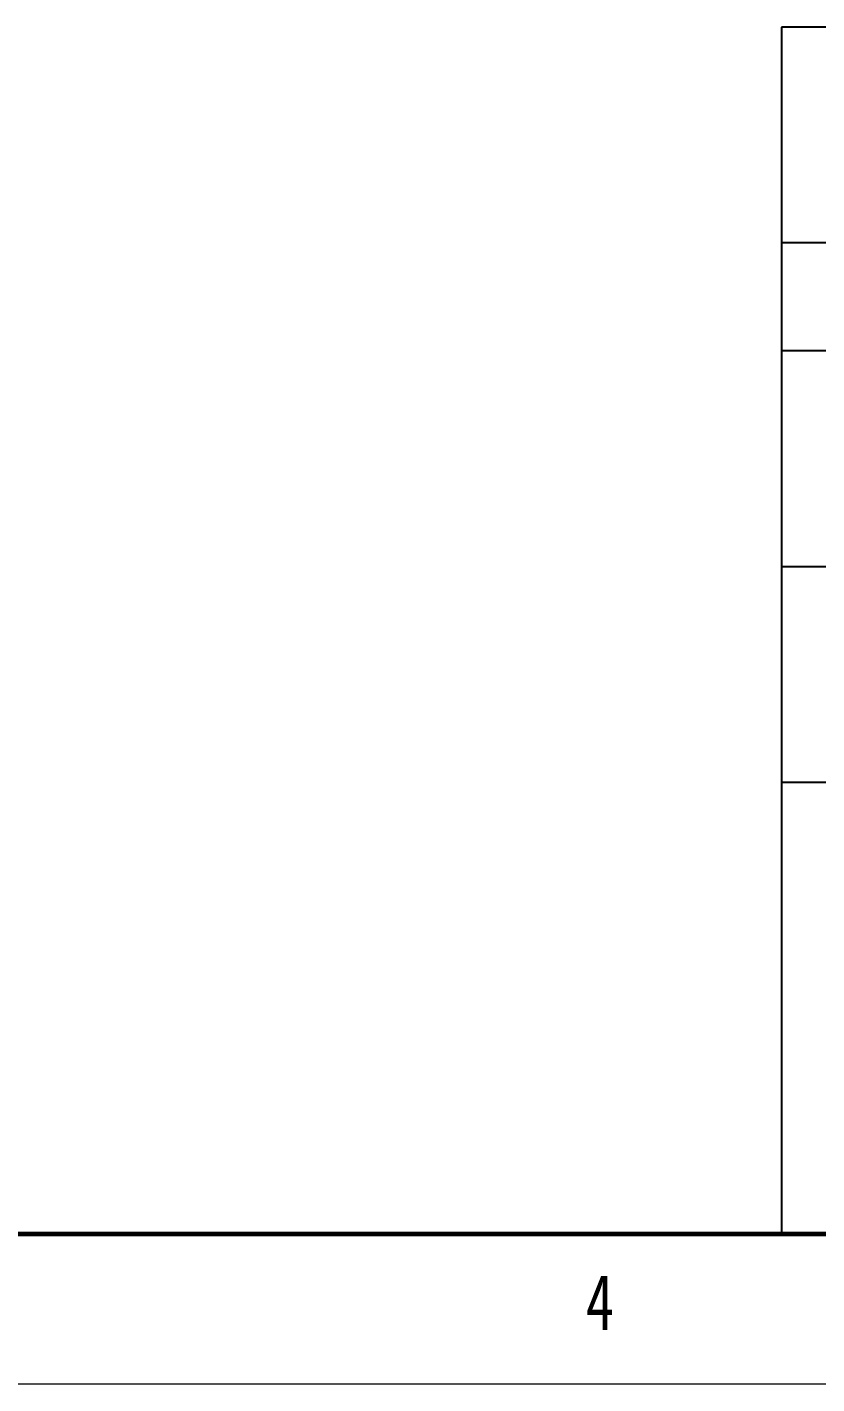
# Model space of a CAD drawing. Header units: millimetres. Extents: x -265 to 22, y 1477 to 1677.
# Drawn here: x -115.5 to -89.18, y 1477.26 to 1522.5 of the extents above; entities that cross this region are included whole.
import ezdxf
from ezdxf.lldxf.tags import DXFTag

# ---------------------------------------------------------------- set-up
doc = ezdxf.new("R2010")
doc.units = ezdxf.units.MM
doc.layers.get('0').update_dxf_attribs({"linetype": 'CONTINUOUS'})
doc.styles.add('SLDTEXTSTYLE0', font='TXT', dxfattribs={"width": 0.75})
tags = doc.linetypes.add('DASHED', pattern=[25.72, 12.86, -12.86]).pattern_tags.tags
tags[6:7] = [DXFTag(74, 4), DXFTag(75, 0), DXFTag(340, '0'), DXFTag(46, 0.0), DXFTag(50, 0.0), DXFTag(44, 0.0), DXFTag(45, 0.0)]
tags[4:5] = [DXFTag(74, 4), DXFTag(75, 0), DXFTag(340, '0'), DXFTag(46, 0.0), DXFTag(50, 0.0), DXFTag(44, 0.0), DXFTag(45, 0.0)]

msp = doc.modelspace()

# ---------------------------------------------------------------- linework, layer by layer
at = {"color": 7}
for p, q in [((17.447, 1522.496), (-90.356, 1522.496)), ((-90.356, 1522.496), (-90.356, 1482.264)), ((-33.814, 1515.299), (-90.356, 1515.299)), ((-33.814, 1511.701), (-90.356, 1511.701)), ((-17.88, 1504.505), (-90.356, 1504.505)), ((17.447, 1497.309), (-90.356, 1497.309))]:
    msp.add_line(p, q, dxfattribs=at)
at = {"color": 7, "linetype": 'Continuous', "lineweight": 60}
msp.add_line((-259.553, 1482.264), (17.447, 1482.264), dxfattribs=at)
at = {"color": 18, "linetype": 'DASHED', "lineweight": 5, "ltscale": 1.75}
msp.add_line((-264.553, 1477.264), (22.447, 1477.264), dxfattribs=at)

# ---------------------------------------------------------------- texts
at = {"color": 7, "linetype": 'Continuous', "lineweight": 0, "insert": (-96.886, 1480.911), "char_height": 1.852, "attachment_point": 1, "style": 'SLDTEXTSTYLE0'}
msp.add_mtext('4', dxfattribs=at)

doc.saveas('drawing.dxf')
